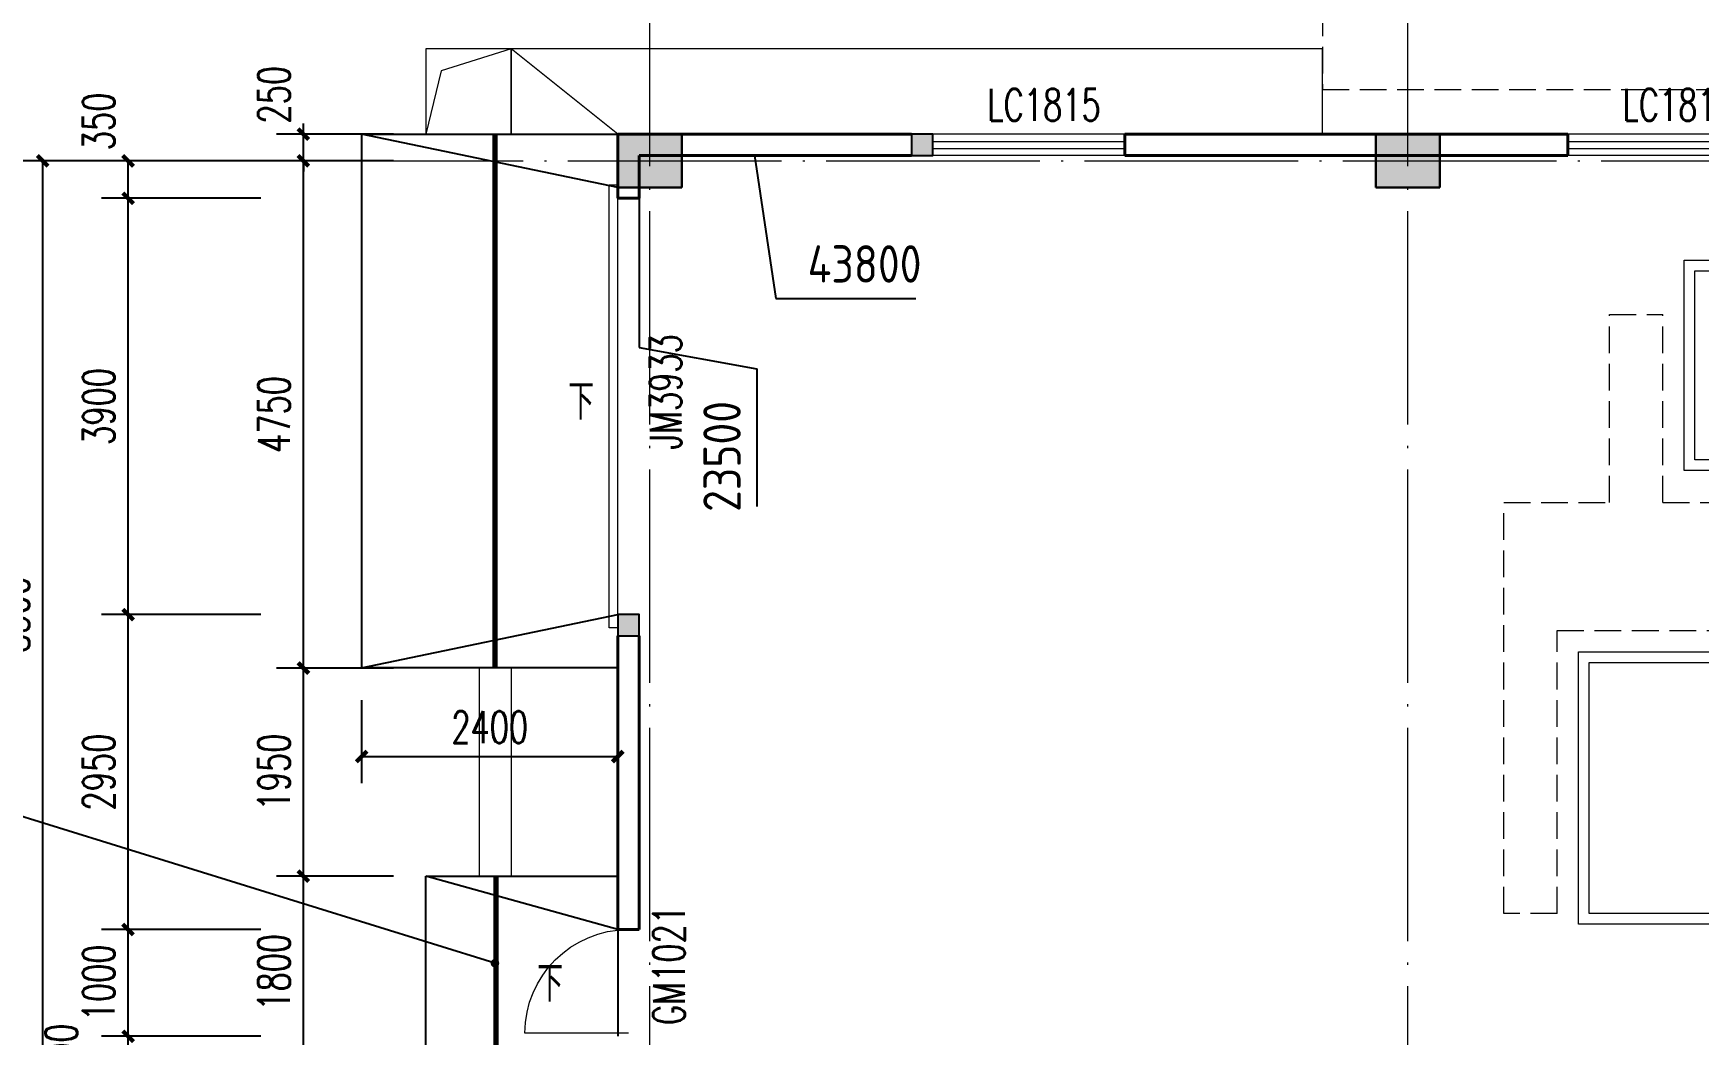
# Model space of a CAD drawing. Extents: x 238398 to 585159, y -66832 to 191741.
# Drawn here: x 384634 to 400235, y 82911 to 92291 of the extents above; entities that cross this region are included whole.
import ezdxf

# ---------------------------------------------------------------- set-up
doc = ezdxf.new("R2010")
doc.units = 0
doc.header["$LTSCALE"] = 1000
doc.header["$MEASUREMENT"] = 0
doc.linetypes.add('DASH', pattern=[0.35, 0.25, -0.1])
doc.linetypes.add('DOTE', pattern=[2.42, 2, -0.2, 0.02, -0.2])
for name, color, linetype in [('AXIS', 3, 'Continuous'), ('DIM_LEAD', 3, 'Continuous'), ('DIM_SYMB', 3, 'Continuous'), ('GZZ', 9, 'Continuous'), ('PUB_DIM', 76, 'Continuous'), ('S_STAIR', 2, 'Continuous'), ('WINDOW_TEXT', 7, 'Continuous')]:
    doc.layers.add(name, color=color, linetype=linetype)
for name, color, linetype, lineweight in [('COLUMN', 9, 'Continuous', 30), ('DOTE', 18, 'DOTE', 13), ('PUB_HATCH', 252, 'Continuous', 5), ('PUB_TEXT', 7, 'Continuous', 20), ('WALL', 4, 'Continuous', 40), ('WINDOW', 2, 'Continuous', 18), ('水', 33, 'Continuous', 18), ('设备层', 8, 'Continuous', 5)]:
    doc.layers.add(name, color=color, linetype=linetype, lineweight=lineweight)
doc.styles.add('_TCH_DIM', font='SIMPLEX', dxfattribs={"bigfont": 'GBCBIG'})
doc.styles.add('_TCH_DIM_T3', font='SIMPLEX', dxfattribs={"width": 0.705882, "bigfont": 'GBCBIG'})
doc.styles.add('_TCH_WINDOW', font='geditxt.shx', dxfattribs={"bigfont": 'hztxt1.shx'})
doc.styles.get("Standard").update_dxf_attribs({"font": 'gbenor.shx', "bigfont": 'gbcbig.shx'})
doc.dimstyles.new('_TCH_ARCH&&100', dxfattribs={"dimtxt": 297.5, "dimasz": 100, "dimexe": 250, "dimexo": 300, "dimgap": 126.25, "dimtad": 1, "dimdec": 0, "dimzin": 0, "dimdsep": 46, "dimtxsty": '_TCH_DIM_T3', "dimblk": 'ARCHTICK', "dimcen": 0.09, "dimazin": 2, "dimtfac": 1, "dimtdec": 0, "dimtix": 1, "dimtmove": 2, "dimatfit": 3, "dimfxl": 1, "dimtolj": 1, "dimtzin": 0, "dimarcsym": 0})
doc.dimstyles.get("Standard").update_dxf_attribs({"dimscale": 100, "dimtxt": 3.5, "dimasz": 1, "dimexe": 2.5, "dimexo": 3, "dimgap": 1.5, "dimtad": 1, "dimdec": 0, "dimzin": 0, "dimdsep": 46, "dimtxsty": 'Standard', "dimblk": 'ARCHTICK', "dimcen": 0.09, "dimadec": 0, "dimazin": 0, "dimtfac": 1, "dimtdec": 0, "dimtix": 1, "dimtmove": 2, "dimatfit": 3, "dimfxl": 1, "dimtolj": 1, "dimtzin": 0, "dimarcsym": 0})

# ---------------------------------------------------------------- blocks, each defined once
blk = doc.blocks.new('_ArchTick')
at = {"color": 0, "linetype": 'ByBlock', "const_width": 0.4}
blk.add_lwpolyline([(-0.5, -0.5), (0.5, 0.5)], dxfattribs=at)
blk = doc.blocks.new('*D529')
at = {"layer": 'AXIS', "color": 0, "lineweight": -2, "transparency": 16777216}
for p, q in [((386922, 91096), (383672, 91096)), ((383922, 47596), (383922, 91096)), ((386922, 47596), (383672, 47596))]:
    blk.add_line(p, q, dxfattribs=at)
at = {"layer": 'Defpoints', "color": 0, "transparency": 16777216}
for p in [(383922, 91096), (387222, 91096), (387222, 47596)]:
    blk.add_point(p, dxfattribs=at)
at = {"layer": 'AXIS', "color": 0, "lineweight": -2, "transparency": 16777216, "xscale": 100, "yscale": 100, "zscale": 100}
for p, rotation in [((383922, 91096), 90), ((383922, 47596), 270)]:
    blk.add_blockref('_ArchTick', p, dxfattribs=dict(at, rotation=rotation))
at = {"layer": 'AXIS', "color": 0, "transparency": 16777216, "insert": (383647, 69346), "char_height": 297.5, "attachment_point": 5, "rotation": 90, "style": '_TCH_DIM_T3'}
blk.add_mtext('\\A1;43500', dxfattribs=at)
blk = doc.blocks.new('*D535')
at = {"layer": 'AXIS', "color": 0, "lineweight": -2, "transparency": 16777216}
for p, q in [((386922, 91096), (384472, 91096)), ((384722, 82596), (384722, 91096)), ((386922, 82596), (384472, 82596))]:
    blk.add_line(p, q, dxfattribs=at)
at = {"layer": 'Defpoints', "color": 0, "transparency": 16777216}
for p in [(384722, 91096), (387222, 91096), (387222, 82596)]:
    blk.add_point(p, dxfattribs=at)
at = {"layer": 'AXIS', "color": 0, "lineweight": -2, "transparency": 16777216, "xscale": 100, "yscale": 100, "zscale": 100}
for p, rotation in [((384722, 91096), 90), ((384722, 82596), 270)]:
    blk.add_blockref('_ArchTick', p, dxfattribs=dict(at, rotation=rotation))
at = {"layer": 'AXIS', "color": 0, "transparency": 16777216, "insert": (384447, 86846), "char_height": 297.5, "attachment_point": 5, "rotation": 90, "style": '_TCH_DIM_T3'}
blk.add_mtext('\\A1;8500', dxfattribs=at)
blk = doc.blocks.new('readsfdsasdas')
at = {"layer": '设备层', "linetype": 'DASH'}
for p, q in [((359154, 152794), (359154, 152044)), ((359154, 152044), (372764, 152044)), ((361844, 148174), (361844, 149934)), ((361844, 149934), (362344, 149934)), ((362344, 148174), (362344, 149934)), ((360854, 148174), (361844, 148174)), ((360854, 144324), (360854, 148174)), ((362344, 148174), (364764, 148174)), ((361354, 144324), (361354, 146974)), ((361354, 146974), (364454, 146974)), ((361354, 144324), (360854, 144324))]:
    blk.add_line(p, q, dxfattribs=at)
at = {"layer": '设备层'}
for points in [[(362544, 150444), (364564, 150444), (364564, 148474), (362544, 148474)], [(362644, 150344), (364464, 150344), (364464, 148574), (362644, 148574)], [(361554, 144224), (361554, 146774), (363354, 146774), (363354, 144224)], [(361654, 144324), (361654, 146674), (363254, 146674), (363254, 144324)]]:
    blk.add_lwpolyline(points, close=True, dxfattribs=at)
blk = doc.blocks.new('*D139')
at = {"layer": 'Defpoints', "color": 0, "transparency": 16777216}
for p in [(387164, 91346), (388310, 91346), (388310, 91096)]:
    blk.add_point(p, dxfattribs=at)
at = {"layer": 'PUB_DIM', "color": 0, "lineweight": -2, "transparency": 16777216}
for p, q in [((387164, 91346), (387164, 91446)), ((388010, 91346), (386914, 91346)), ((387164, 91096), (387164, 91346)), ((388010, 91096), (386914, 91096)), ((387164, 91096), (387164, 90996))]:
    blk.add_line(p, q, dxfattribs=at)
at = {"layer": 'PUB_DIM', "color": 0, "lineweight": -2, "transparency": 16777216, "xscale": 100, "yscale": 100, "zscale": 100}
for p, rotation in [((387164, 91346), 270), ((387164, 91096), 90)]:
    blk.add_blockref('_ArchTick', p, dxfattribs=dict(at, rotation=rotation))
at = {"layer": 'PUB_DIM', "color": 0, "transparency": 16777216, "insert": (386889, 91716), "char_height": 297.5, "attachment_point": 5, "rotation": 90, "style": '_TCH_DIM_T3'}
blk.add_mtext('\\A1;250', dxfattribs=at)
blk = doc.blocks.new('*D140')
at = {"layer": 'Defpoints', "color": 0, "transparency": 16777216}
for p in [(387164, 91096), (388310, 91096), (388310, 86346)]:
    blk.add_point(p, dxfattribs=at)
at = {"layer": 'PUB_DIM', "color": 0, "lineweight": -2, "transparency": 16777216}
for p, q in [((388010, 91096), (386914, 91096)), ((387164, 86346), (387164, 91096)), ((388010, 86346), (386914, 86346))]:
    blk.add_line(p, q, dxfattribs=at)
at = {"layer": 'PUB_DIM', "color": 0, "lineweight": -2, "transparency": 16777216, "xscale": 100, "yscale": 100, "zscale": 100}
for p, rotation in [((387164, 91096), 90), ((387164, 86346), 270)]:
    blk.add_blockref('_ArchTick', p, dxfattribs=dict(at, rotation=rotation))
at = {"layer": 'PUB_DIM', "color": 0, "transparency": 16777216, "insert": (386889, 88721), "char_height": 297.5, "attachment_point": 5, "rotation": 90, "style": '_TCH_DIM_T3'}
blk.add_mtext('\\A1;4750', dxfattribs=at)
blk = doc.blocks.new('*D141')
at = {"layer": 'Defpoints', "color": 0, "transparency": 16777216}
for p in [(387164, 86346), (388310, 86346), (388310, 84396)]:
    blk.add_point(p, dxfattribs=at)
at = {"layer": 'PUB_DIM', "color": 0, "lineweight": -2, "transparency": 16777216}
for p, q in [((388010, 86346), (386914, 86346)), ((387164, 84396), (387164, 86346)), ((388010, 84396), (386914, 84396))]:
    blk.add_line(p, q, dxfattribs=at)
at = {"layer": 'PUB_DIM', "color": 0, "lineweight": -2, "transparency": 16777216, "xscale": 100, "yscale": 100, "zscale": 100}
for p, rotation in [((387164, 86346), 90), ((387164, 84396), 270)]:
    blk.add_blockref('_ArchTick', p, dxfattribs=dict(at, rotation=rotation))
at = {"layer": 'PUB_DIM', "color": 0, "transparency": 16777216, "insert": (386889, 85371), "char_height": 297.5, "attachment_point": 5, "rotation": 90, "style": '_TCH_DIM_T3'}
blk.add_mtext('\\A1;1950', dxfattribs=at)
blk = doc.blocks.new('*D142')
at = {"layer": 'Defpoints', "color": 0, "transparency": 16777216}
for p in [(387164, 84396), (388310, 84396), (388310, 82596)]:
    blk.add_point(p, dxfattribs=at)
at = {"layer": 'PUB_DIM', "color": 0, "lineweight": -2, "transparency": 16777216}
for p, q in [((388010, 84396), (386914, 84396)), ((387164, 82596), (387164, 84396)), ((388010, 82596), (386914, 82596))]:
    blk.add_line(p, q, dxfattribs=at)
at = {"layer": 'PUB_DIM', "color": 0, "lineweight": -2, "transparency": 16777216, "xscale": 100, "yscale": 100, "zscale": 100}
for p, rotation in [((387164, 84396), 90), ((387164, 82596), 270)]:
    blk.add_blockref('_ArchTick', p, dxfattribs=dict(at, rotation=rotation))
at = {"layer": 'PUB_DIM', "color": 0, "transparency": 16777216, "insert": (386889, 83496), "char_height": 297.5, "attachment_point": 5, "rotation": 90, "style": '_TCH_DIM_T3'}
blk.add_mtext('\\A1;1800', dxfattribs=at)
blk = doc.blocks.new('*D158')
at = {"layer": 'Defpoints', "color": 0, "transparency": 16777216}
for p in [(387710, 86346), (390110, 86346), (390110, 85517)]:
    blk.add_point(p, dxfattribs=at)
at = {"layer": 'PUB_DIM', "color": 0, "lineweight": -2, "transparency": 16777216}
for p, q in [((387710, 86046), (387710, 85267)), ((390110, 86046), (390110, 85267)), ((387710, 85517), (390110, 85517))]:
    blk.add_line(p, q, dxfattribs=at)
at = {"layer": 'PUB_DIM', "color": 0, "lineweight": -2, "transparency": 16777216, "xscale": 100, "yscale": 100, "zscale": 100, "rotation": 180}
blk.add_blockref('_ArchTick', (387710, 85517), dxfattribs=at)
at = {"layer": 'PUB_DIM', "color": 0, "lineweight": -2, "transparency": 16777216, "xscale": 100, "yscale": 100, "zscale": 100}
blk.add_blockref('_ArchTick', (390110, 85517), dxfattribs=at)
at = {"layer": 'PUB_DIM', "color": 0, "transparency": 16777216, "insert": (388910, 85792), "char_height": 297.5, "attachment_point": 5, "style": '_TCH_DIM_T3'}
blk.add_mtext('\\A1;2400', dxfattribs=at)
blk = doc.blocks.new('*D439')
at = {"layer": 'Defpoints', "color": 0, "transparency": 16777216}
for p in [(385522, 82896), (387067, 82896), (387067, 82596)]:
    blk.add_point(p, dxfattribs=at)
at = {"layer": 'PUB_DIM', "color": 0, "lineweight": -2, "transparency": 16777216}
for p, q in [((386767, 82896), (385272, 82896)), ((385522, 82596), (385522, 82896)), ((386767, 82596), (385272, 82596))]:
    blk.add_line(p, q, dxfattribs=at)
at = {"layer": 'PUB_DIM', "color": 0, "lineweight": -2, "transparency": 16777216, "xscale": 100, "yscale": 100, "zscale": 100}
for p, rotation in [((385522, 82896), 90), ((385522, 82596), 270)]:
    blk.add_blockref('_ArchTick', p, dxfattribs=dict(at, rotation=rotation))
at = {"layer": 'PUB_DIM', "color": 0, "transparency": 16777216, "insert": (384897, 82746), "char_height": 297.5, "attachment_point": 5, "rotation": 90, "style": '_TCH_DIM_T3'}
blk.add_mtext('\\A1;300', dxfattribs=at)
blk = doc.blocks.new('*D440')
at = {"layer": 'Defpoints', "color": 0, "transparency": 16777216}
for p in [(385522, 83896), (387067, 83896), (387067, 82896)]:
    blk.add_point(p, dxfattribs=at)
at = {"layer": 'PUB_DIM', "color": 0, "lineweight": -2, "transparency": 16777216}
for p, q in [((386767, 83896), (385272, 83896)), ((385522, 82896), (385522, 83896)), ((386767, 82896), (385272, 82896))]:
    blk.add_line(p, q, dxfattribs=at)
at = {"layer": 'PUB_DIM', "color": 0, "lineweight": -2, "transparency": 16777216, "xscale": 100, "yscale": 100, "zscale": 100}
for p, rotation in [((385522, 83896), 90), ((385522, 82896), 270)]:
    blk.add_blockref('_ArchTick', p, dxfattribs=dict(at, rotation=rotation))
at = {"layer": 'PUB_DIM', "color": 0, "transparency": 16777216, "insert": (385247, 83396), "char_height": 297.5, "attachment_point": 5, "rotation": 90, "style": '_TCH_DIM_T3'}
blk.add_mtext('\\A1;1000', dxfattribs=at)
blk = doc.blocks.new('*D441')
at = {"layer": 'Defpoints', "color": 0, "transparency": 16777216}
for p in [(385522, 86846), (387067, 86846), (387067, 83896)]:
    blk.add_point(p, dxfattribs=at)
at = {"layer": 'PUB_DIM', "color": 0, "lineweight": -2, "transparency": 16777216}
for p, q in [((386767, 86846), (385272, 86846)), ((385522, 83896), (385522, 86846)), ((386767, 83896), (385272, 83896))]:
    blk.add_line(p, q, dxfattribs=at)
at = {"layer": 'PUB_DIM', "color": 0, "lineweight": -2, "transparency": 16777216, "xscale": 100, "yscale": 100, "zscale": 100}
for p, rotation in [((385522, 86846), 90), ((385522, 83896), 270)]:
    blk.add_blockref('_ArchTick', p, dxfattribs=dict(at, rotation=rotation))
at = {"layer": 'PUB_DIM', "color": 0, "transparency": 16777216, "insert": (385247, 85371), "char_height": 297.5, "attachment_point": 5, "rotation": 90, "style": '_TCH_DIM_T3'}
blk.add_mtext('\\A1;2950', dxfattribs=at)
blk = doc.blocks.new('*D442')
at = {"layer": 'Defpoints', "color": 0, "transparency": 16777216}
for p in [(385522, 90746), (387067, 90746), (387067, 86846)]:
    blk.add_point(p, dxfattribs=at)
at = {"layer": 'PUB_DIM', "color": 0, "lineweight": -2, "transparency": 16777216}
for p, q in [((386767, 90746), (385272, 90746)), ((385522, 86846), (385522, 90746)), ((386767, 86846), (385272, 86846))]:
    blk.add_line(p, q, dxfattribs=at)
at = {"layer": 'PUB_DIM', "color": 0, "lineweight": -2, "transparency": 16777216, "xscale": 100, "yscale": 100, "zscale": 100}
for p, rotation in [((385522, 90746), 90), ((385522, 86846), 270)]:
    blk.add_blockref('_ArchTick', p, dxfattribs=dict(at, rotation=rotation))
at = {"layer": 'PUB_DIM', "color": 0, "transparency": 16777216, "insert": (385247, 88796), "char_height": 297.5, "attachment_point": 5, "rotation": 90, "style": '_TCH_DIM_T3'}
blk.add_mtext('\\A1;3900', dxfattribs=at)
blk = doc.blocks.new('*D443')
at = {"layer": 'Defpoints', "color": 0, "transparency": 16777216}
for p in [(385522, 91096), (387067, 91096), (387067, 90746)]:
    blk.add_point(p, dxfattribs=at)
at = {"layer": 'PUB_DIM', "color": 0, "lineweight": -2, "transparency": 16777216}
for p, q in [((386767, 91096), (385272, 91096)), ((385522, 90746), (385522, 91096)), ((386767, 90746), (385272, 90746))]:
    blk.add_line(p, q, dxfattribs=at)
at = {"layer": 'PUB_DIM', "color": 0, "lineweight": -2, "transparency": 16777216, "xscale": 100, "yscale": 100, "zscale": 100}
for p, rotation in [((385522, 91096), 90), ((385522, 90746), 270)]:
    blk.add_blockref('_ArchTick', p, dxfattribs=dict(at, rotation=rotation))
at = {"layer": 'PUB_DIM', "color": 0, "transparency": 16777216, "insert": (385247, 91466), "char_height": 297.5, "attachment_point": 5, "rotation": 90, "style": '_TCH_DIM_T3'}
blk.add_mtext('\\A1;350', dxfattribs=at)
blk = doc.blocks.new('$DorLib2D$00000126')
at = {"color": 0, "linetype": 'Continuous'}
for p, q in [((-0.532, 0.5), (-0.532, 0.9)), ((0.532, 0.9), (0.532, 0.5))]:
    blk.add_line(p, q, dxfattribs=at)
at = {"color": 0, "linetype": 'DASH'}
for p, q in [((-0.532, 0.9), (0.532, 0.9)), ((-0.532, 0.5), (0.532, 0.5))]:
    blk.add_line(p, q, dxfattribs=at)
blk = doc.blocks.new('$DorLib2D$00000003')
blk.add_line((0.47, 0), (0.47, 0.97))
at = {"lineweight": 13}
blk.add_arc((0.47, 0), 0.97, 90, 180, dxfattribs=at)
blk = doc.blocks.new('$TCHSYS$WIN2D')
for p, q in [((-0.5, 0.5), (0.5, 0.5)), ((0.5, 0.1667), (-0.5, 0.1667)), ((0.5, -0.1667), (-0.5, -0.1667)), ((-0.5, -0.5), (0.5, -0.5))]:
    blk.add_line(p, q)
blk = doc.blocks.new('_FZH')
blk.add_lwpolyline([(-0.5, -0.5), (0.5, -0.5), (0.5, 0.5), (-0.5, 0.5)], close=True)
at = {"layer": 'PUB_HATCH'}
blk.add_solid([(-0.5, -0.5), (0.5, -0.5), (-0.5, 0.5), (0.5, 0.5)], dxfattribs=at)
blk = doc.blocks.new('*D675')
at = {"color": 0, "lineweight": -2, "transparency": 16777216}
for p, q in [((390310, 90846), (390310, 89349)), ((390310, 89349), (391411, 89149)), ((391411, 89149), (391411, 87858))]:
    blk.add_line(p, q, dxfattribs=at)
at = {"layer": 'Defpoints', "color": 0, "transparency": 16777216}
for p in [(390310, 91146), (391411, 88949), (413810, 47346)]:
    blk.add_point(p, dxfattribs=at)
at = {"color": 0, "transparency": 16777216, "insert": (391086, 88328), "char_height": 350, "attachment_point": 5, "rotation": 90}
blk.add_mtext('\\A1;23500', dxfattribs=at)
blk = doc.blocks.new('*D676')
at = {"color": 0, "lineweight": -2, "transparency": 16777216}
for p, q in [((390610, 91146), (391390, 91146)), ((391390, 91146), (391590, 89806)), ((391590, 89806), (392903, 89806))]:
    blk.add_line(p, q, dxfattribs=at)
at = {"layer": 'Defpoints', "color": 0, "transparency": 16777216}
for p in [(390310, 91146), (391790, 89806), (413810, 47346)]:
    blk.add_point(p, dxfattribs=at)
at = {"color": 0, "transparency": 16777216, "insert": (392421, 90131), "char_height": 350, "attachment_point": 5}
blk.add_mtext('\\A1;43800', dxfattribs=at)
blk = doc.blocks.new('zw1')
at = {"layer": 'PUB_HATCH'}
for points in [[(390710.3, 90846.1), (390710.3, 91346.1), (390110.3, 91346.1), (390110.3, 90846.1)], [(397810.3, 90846.1), (397810.3, 91346.1), (397210.3, 91346.1), (397210.3, 90846.1)]]:
    blk.add_hatch(color=256, dxfattribs=at).paths.add_polyline_path(points)
at = {"layer": 'AXIS'}
blk.add_line((387221.9, 91096.1), (383221.9, 91096.1), dxfattribs=at)
at = {"layer": 'COLUMN'}
for p, q in [((390710.3, 91346.1), (390110.3, 91346.1)), ((390110.3, 91346.1), (390110.3, 90846.1)), ((390710.3, 90846.1), (390710.3, 91346.1)), ((397810.3, 91346.1), (397210.3, 91346.1)), ((397210.3, 91346.1), (397210.3, 90846.1)), ((397810.3, 90846.1), (397810.3, 91346.1)), ((390110.3, 90846.1), (390710.3, 90846.1)), ((397210.3, 90846.1), (397810.3, 90846.1))]:
    blk.add_line(p, q, dxfattribs=at)
at = {"layer": 'DOTE'}
blk.add_line((387221.9, 91096.1), (416127.9, 91096.1), dxfattribs=at)
for points in [[(390410.3, 42646.1), (390410.3, 94439.3)], [(397510.3, 42646.1), (397510.3, 94439.3)]]:
    blk.add_lwpolyline(points, dxfattribs=at)
at = {"layer": 'AXIS'}
for p1, distance, picture, middle in [((387221.9, 47596.1), 3300, '*D529', (383646.9, 69346.1)), ((387221.9, 82596.1), 2500, '*D535', (384446.9, 86846.1))]:
    dim = blk.add_aligned_dim(p1=p1, p2=(387221.9, 91096.1), distance=distance, dimstyle='_TCH_ARCH&&100', dxfattribs=at)
    dim.commit()
    dim.dimension.update_dxf_attribs({"geometry": picture, "text_midpoint": middle})

msp = doc.modelspace()

# ---------------------------------------------------------------- linework, layer by layer
at = {"layer": 'DIM_LEAD'}
msp.add_line((388958.8, 83580.5), (383260.4, 85348.7), dxfattribs=at)
at = {"layer": 'DIM_LEAD', "const_width": 40}
msp.add_lwpolyline([(388977.9, 83574.6, 1), (388939.7, 83586.4, 1)], format="xyb", close=True, dxfattribs=at)
at = {"layer": 'DIM_SYMB'}
for points in [[(389539.6, 88846.1, 0, 0, 0), (388010.3, 88846.1, 80, 0, 0), (387710.3, 88846.1, 0, 0, 0)], [(389250.1, 83396.1, 0, 0, 0), (388610.3, 83396.1, 80, 0, 0), (388310.3, 83396.1, 0, 0, 0)]]:
    msp.add_lwpolyline(points, format="xyseb", dxfattribs=at)
at = {"layer": 'S_STAIR'}
for p, q in [((387710.3, 91346.1), (390110.3, 91346.1)), ((390110.3, 90846.1), (387710.3, 91346.1)), ((387710.3, 91346.1), (387710.3, 86346.1)), ((387710.3, 86346.1), (390110.3, 86846.1)), ((390110.3, 86346.1), (387710.3, 86346.1)), ((388310.3, 82396.1), (388310.3, 84396.1)), ((388310.3, 84396.1), (390110.3, 84396.1)), ((390110.3, 83896.1), (388310.3, 84396.1))]:
    msp.add_line(p, q, dxfattribs=at)
msp.add_lwpolyline([(390110.3, 83896.1), (390110.3, 82896.1)], dxfattribs=at)
at = {"layer": 'WALL'}
for p, q in [((392860.2, 91346.1), (390110.3, 91346.1)), ((390110.3, 91346.1), (390110.3, 90746.1)), ((399010, 91346.1), (394860.2, 91346.1)), ((394860.2, 91346.1), (394860.2, 91146.1)), ((399010, 91146.1), (399010, 91346.1)), ((392860.2, 91146.1), (390310.3, 91146.1)), ((390310.3, 90746.1), (390310.3, 91146.1)), ((394860.2, 91146.1), (399010, 91146.1)), ((390110.3, 90746.1), (390310.3, 90746.1)), ((390110.3, 86646.1), (390110.3, 83896.1)), ((390310.3, 83896.1), (390310.3, 86646.1)), ((390110.3, 83896.1), (390310.3, 83896.1))]:
    msp.add_line(p, q, dxfattribs=at)
at = {"layer": '水'}
msp.add_lwpolyline([(388310.3, 91346.1), (389110.3, 91346.1), (389110.3, 92146.1), (388310.3, 92146.1)], close=True, dxfattribs=at)
for points in [[(389110.3, 92146.1), (388456.3, 91941.5), (388310.3, 91346.1)], [(396710.3, 91346.1), (396710.3, 92146.1), (389110.3, 92146.1), (389110.3, 91346.1)], [(390110.3, 91346.1), (389110.3, 92146.1)], [(388810.3, 86346.1), (388810.3, 84396.1)], [(389110.3, 86346.1), (389110.3, 84396.1)]]:
    msp.add_lwpolyline(points, dxfattribs=at)
at = {"layer": '水', "linetype": 'DASH', "const_width": 50}
for points in [[(388960.3, 86346.1), (388960.3, 91346.1)], [(388967.3, 84396.1), (388967.3, 82396.1)]]:
    msp.add_lwpolyline(points, dxfattribs=at)

# ---------------------------------------------------------------- block references
for name, p in [('zw1', (0, 0)), ('readsfdsasdas', (37556.5, -60277.9))]:
    msp.add_blockref(name, p)
at = {"layer": 'GZZ', "xscale": 200, "yscale": 200, "zscale": 200}
for p in [(392960.2, 91246.1), (390210.3, 86746.1)]:
    msp.add_blockref('_FZH', p, dxfattribs=at)
at = {"layer": 'WINDOW'}
ref = msp.add_blockref('$TCHSYS$WIN2D', (393960.2, 91246.1), dxfattribs=dict(at, xscale=1800, yscale=200, zscale=1800, rotation=180))
ref.add_attrib('A', 'LC1815', (393571.7, 91472.4), dxfattribs={"layer": 'WINDOW_TEXT', "height": 297.5, "style": '_TCH_WINDOW', "width": 0.705882})
ref = msp.add_blockref('$TCHSYS$WIN2D', (399910, 91246.1), dxfattribs=dict(at, xscale=1800, yscale=200, zscale=1800, rotation=180))
ref.add_attrib('A', 'LC1815', (399521.5, 91472.4), dxfattribs={"layer": 'WINDOW_TEXT', "height": 297.5, "style": '_TCH_WINDOW', "width": 0.705882})
ref = msp.add_blockref('$DorLib2D$00000126', (390210.3, 88796.1), dxfattribs=dict(at, xscale=3900, yscale=200, zscale=3900, rotation=90))
ref.add_attrib('A', 'JM3933', (390706.2, 88393.6), dxfattribs={"layer": 'WINDOW_TEXT', "height": 297.5, "rotation": 90, "style": '_TCH_WINDOW', "width": 0.705882})
ref = msp.add_blockref('$DorLib2D$00000003', (390210.3, 83396.1), dxfattribs=dict(at, xscale=-1000, yscale=1000, zscale=-1000, rotation=90))
ref.add_attrib('A', 'GM1021', (390737.1, 83000.6), dxfattribs={"layer": 'WINDOW_TEXT', "height": 297.5, "rotation": 90, "style": '_TCH_WINDOW', "width": 0.705882})

# ---------------------------------------------------------------- texts
at = {"layer": 'PUB_TEXT', "style": '_TCH_DIM'}
for p in [(389644.6, 88671.1), (389355.1, 83221.1)]:
    msp.add_text('下', height=337.6, dxfattribs=at).set_placement(p)

# ---------------------------------------------------------------- dimensions: what is measured, and where the dimension line sits
for offset, dtype, picture, middle in [((1100.4, -2197.2), 1, '*D675', (391085.8, 88328.5)), ((1479.5, -1340.5), 0, '*D676', (392421.2, 90130.6))]:
    dim = msp.add_ordinate_dim(feature_location=(390310.3, 91146.1), offset=offset, dtype=dtype, origin=(413810.3, 47346.1), dimstyle='Standard')
    dim.commit()
    dim.dimension.update_dxf_attribs({"geometry": picture, "text_midpoint": middle})
at = {"layer": 'PUB_DIM'}
for base, p1, p2, picture, middle in [((387164.1, 91346.1), (388310.3, 91096.1), (388310.3, 91346.1), '*D139', (386889.1, 91716.1)), ((385521.9, 91096.1), (387067.2, 90746.1), (387067.2, 91096.1), '*D443', (385246.9, 91466.1)), ((385521.9, 82896.1), (387067.2, 82596.1), (387067.2, 82896.1), '*D439', (384896.9, 82746.1))]:
    dim = msp.add_linear_dim(base=base, p1=p1, p2=p2, angle=90, dimstyle='_TCH_ARCH&&100', dxfattribs=at)
    dim.commit()
    dim.dimension.update_dxf_attribs({"geometry": picture, "text_midpoint": middle, "dimtype": 129})
for p1, p2, distance, picture, middle in [((388310.3, 86346.1), (388310.3, 91096.1), 1146.2, '*D140', (386889.1, 88721.1)), ((387067.2, 86846.1), (387067.2, 90746.1), 1545.3, '*D442', (385246.9, 88796.1)), ((387067.2, 83896.1), (387067.2, 86846.1), 1545.3, '*D441', (385246.9, 85371.1)), ((388310.3, 84396.1), (388310.3, 86346.1), 1146.2, '*D141', (386889.1, 85371.1)), ((387710.3, 86346.1), (390110.3, 86346.1), -829, '*D158', (388910.3, 85792.1)), ((388310.3, 82596.1), (388310.3, 84396.1), 1146.2, '*D142', (386889.1, 83496.1)), ((387067.2, 82896.1), (387067.2, 83896.1), 1545.3, '*D440', (385246.9, 83396.1))]:
    dim = msp.add_aligned_dim(p1=p1, p2=p2, distance=distance, dimstyle='_TCH_ARCH&&100', dxfattribs=at)
    dim.commit()
    dim.dimension.update_dxf_attribs({"geometry": picture, "text_midpoint": middle})

doc.saveas('drawing.dxf')
